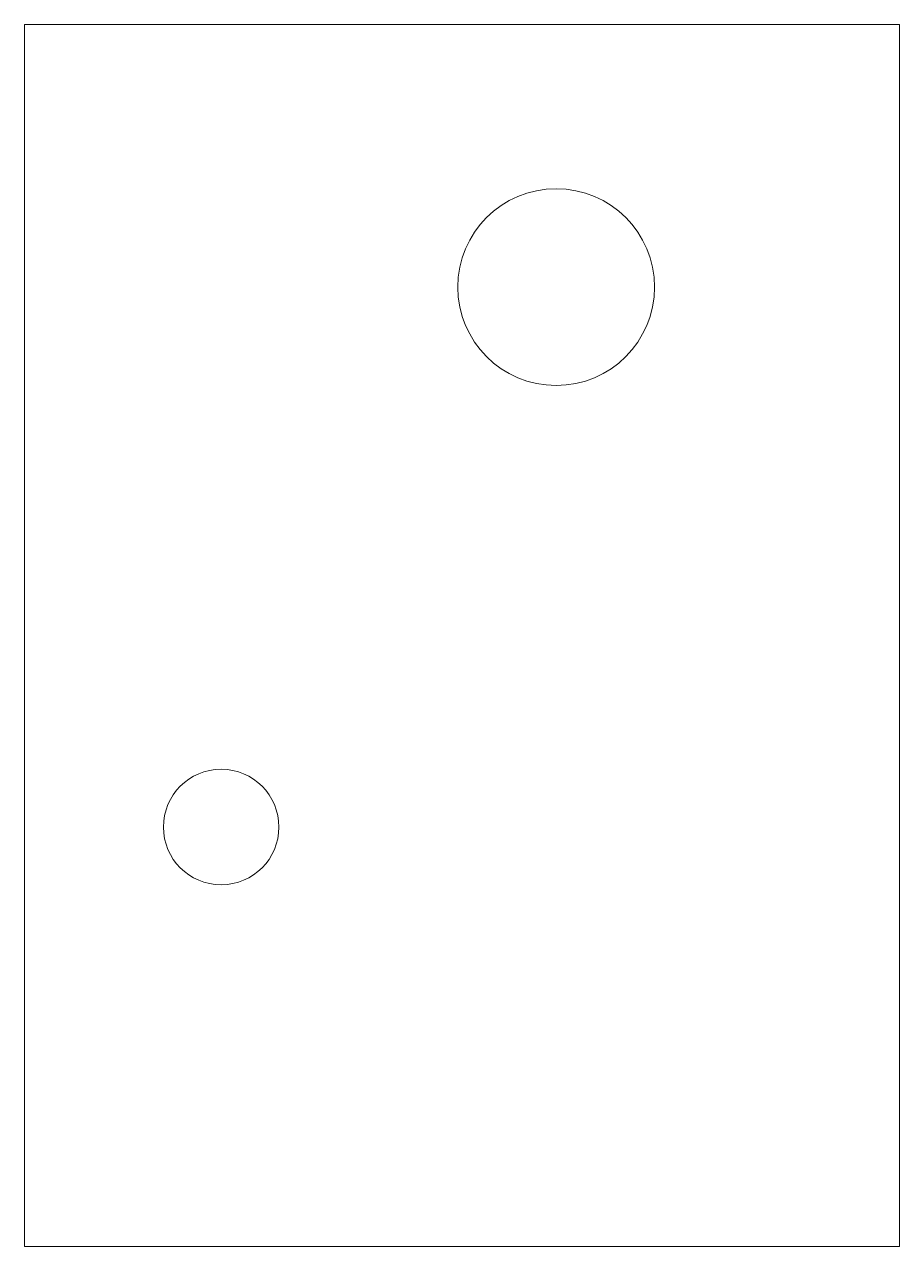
# Model space of a CAD drawing. Header units: inches. Extents: x -0.62 to 0.62, y -0.74 to 1.
import ezdxf

# ---------------------------------------------------------------- set-up
doc = ezdxf.new("R2010")
doc.units = ezdxf.units.IN
doc.header["$MEASUREMENT"] = 0

msp = doc.modelspace()

# ---------------------------------------------------------------- linework, layer by layer
at = {"color": 7, "linetype": 'Continuous', "lineweight": 15}
for p, q in [((-0.625, -0.745), (-0.625, 1)), ((-0.625, 1), (0.625, 1)), ((0.625, -0.745), (0.625, 1)), ((-0.625, -0.745), (0.625, -0.745))]:
    msp.add_line(p, q, dxfattribs=at)
for centre, radius in [((0.1345, 0.625), 0.1405), ((-0.344, -0.146), 0.0825)]:
    msp.add_circle(centre, radius, dxfattribs=at)

doc.saveas('drawing.dxf')
